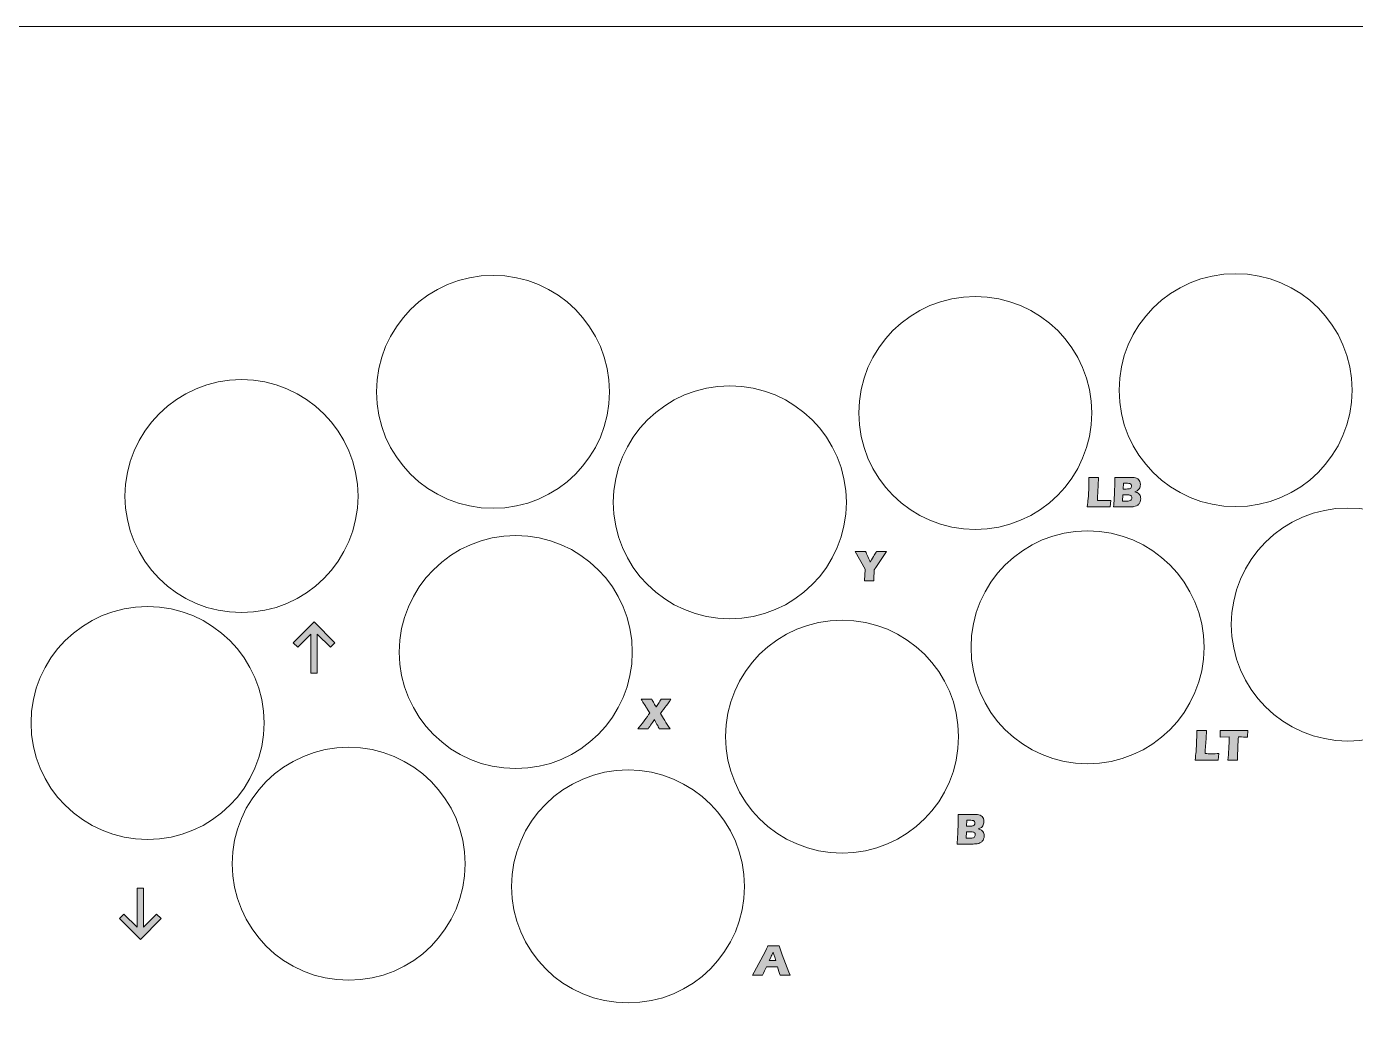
# Model space of a CAD drawing. Header units: millimetres. Extents: x 442 to 758, y 352 to 548.
# Drawn here: x 555.8 to 682.9, y 453.6 to 548.3 of the extents above; entities that cross this region are included whole.
import ezdxf

# ---------------------------------------------------------------- set-up
doc = ezdxf.new("R2010")
doc.units = ezdxf.units.MM
doc.header["$MEASUREMENT"] = 0

# ---------------------------------------------------------------- blocks, each defined once
blk = doc.blocks.new('block 3')
at = {"color": 7, "lineweight": 9, "true_color": 0xffffff}
blk.add_open_spline([(754.25, 548.32), (754.25, 548.32), (446.25, 548.32), (446.25, 548.32), (444.04, 548.32), (442.25, 546.53), (442.25, 544.32), (442.25, 544.32), (442.25, 356.32), (442.25, 356.32), (442.25, 354.11), (444.04, 352.32), (446.25, 352.32), (446.25, 352.32), (754.25, 352.32), (754.25, 352.32), (756.46, 352.32), (758.25, 354.11), (758.25, 356.32), (758.25, 356.32), (758.25, 544.32), (758.25, 544.32), (758.25, 546.53), (756.46, 548.32), (754.25, 548.32)], degree=3, knots=[0, 0, 0, 0, 1, 1, 1, 2, 2, 2, 3, 3, 3, 4, 4, 4, 5, 5, 5, 6, 6, 6, 7, 7, 7, 8, 8, 8, 8], dxfattribs=at)
blk = doc.blocks.new('block 9')
at = {"color": 7, "lineweight": 9, "true_color": 0xffffff}
blk.add_open_spline([(671.47, 524.67), (677.63, 524.67), (682.62, 519.68), (682.62, 513.52), (682.62, 507.36), (677.63, 502.37), (671.47, 502.37), (665.31, 502.37), (660.32, 507.36), (660.32, 513.52), (660.32, 519.68), (665.31, 524.67), (671.47, 524.67), (671.47, 524.67), (671.47, 524.67), (671.47, 524.67)], degree=3, knots=[0, 0, 0, 0, 1, 1, 1, 2, 2, 2, 3, 3, 3, 4, 4, 4, 5, 5, 5, 5], dxfattribs=at)
blk = doc.blocks.new('block 10')
at = {"color": 7, "lineweight": 9, "true_color": 0xffffff}
blk.add_open_spline([(633.81, 491.51), (639.97, 491.51), (644.96, 486.52), (644.96, 480.36), (644.96, 474.2), (639.97, 469.21), (633.81, 469.21), (627.65, 469.21), (622.66, 474.2), (622.66, 480.36), (622.66, 486.52), (627.65, 491.51), (633.81, 491.51), (633.81, 491.51), (633.81, 491.51), (633.81, 491.51)], degree=3, knots=[0, 0, 0, 0, 1, 1, 1, 2, 2, 2, 3, 3, 3, 4, 4, 4, 5, 5, 5, 5], dxfattribs=at)
blk = doc.blocks.new('block 11')
at = {"color": 7, "lineweight": 9, "true_color": 0xffffff}
blk.add_open_spline([(613.33, 477.17), (619.49, 477.17), (624.48, 472.18), (624.48, 466.02), (624.48, 459.86), (619.49, 454.87), (613.33, 454.87), (607.18, 454.87), (602.18, 459.86), (602.18, 466.02), (602.18, 472.18), (607.18, 477.17), (613.33, 477.17), (613.33, 477.17), (613.33, 477.17), (613.33, 477.17)], degree=3, knots=[0, 0, 0, 0, 1, 1, 1, 2, 2, 2, 3, 3, 3, 4, 4, 4, 5, 5, 5, 5], dxfattribs=at)
blk = doc.blocks.new('block 12')
at = {"color": 7, "lineweight": 9, "true_color": 0xffffff}
blk.add_open_spline([(602.59, 499.6), (608.75, 499.6), (613.74, 494.61), (613.74, 488.45), (613.74, 482.29), (608.75, 477.3), (602.59, 477.3), (596.43, 477.3), (591.44, 482.29), (591.44, 488.45), (591.44, 494.61), (596.43, 499.6), (602.59, 499.6), (602.59, 499.6), (602.59, 499.6), (602.59, 499.6)], degree=3, knots=[0, 0, 0, 0, 1, 1, 1, 2, 2, 2, 3, 3, 3, 4, 4, 4, 5, 5, 5, 5], dxfattribs=at)
blk = doc.blocks.new('block 13')
at = {"color": 7, "lineweight": 9, "true_color": 0xffffff}
blk.add_open_spline([(600.41, 524.51), (606.57, 524.51), (611.56, 519.51), (611.56, 513.36), (611.56, 507.2), (606.57, 502.21), (600.41, 502.21), (594.25, 502.21), (589.26, 507.2), (589.26, 513.36), (589.26, 519.51), (594.25, 524.51), (600.41, 524.51), (600.41, 524.51), (600.41, 524.51), (600.41, 524.51)], degree=3, knots=[0, 0, 0, 0, 1, 1, 1, 2, 2, 2, 3, 3, 3, 4, 4, 4, 5, 5, 5, 5], dxfattribs=at)
blk = doc.blocks.new('block 14')
at = {"color": 7, "lineweight": 9, "true_color": 0xffffff}
blk.add_open_spline([(576.34, 514.53), (582.5, 514.53), (587.49, 509.53), (587.49, 503.38), (587.49, 497.22), (582.5, 492.23), (576.34, 492.23), (570.18, 492.23), (565.19, 497.22), (565.19, 503.38), (565.19, 509.53), (570.18, 514.53), (576.34, 514.53), (576.34, 514.53), (576.34, 514.53), (576.34, 514.53)], degree=3, knots=[0, 0, 0, 0, 1, 1, 1, 2, 2, 2, 3, 3, 3, 4, 4, 4, 5, 5, 5, 5], dxfattribs=at)
blk = doc.blocks.new('block 16')
at = {"color": 7, "lineweight": 9, "true_color": 0xffffff}
blk.add_open_spline([(567.35, 492.82), (573.5, 492.82), (578.5, 487.82), (578.5, 481.67), (578.5, 475.51), (573.5, 470.52), (567.35, 470.52), (561.19, 470.52), (556.2, 475.51), (556.2, 481.67), (556.2, 487.82), (561.19, 492.82), (567.35, 492.82), (567.35, 492.82), (567.35, 492.82), (567.35, 492.82)], degree=3, knots=[0, 0, 0, 0, 1, 1, 1, 2, 2, 2, 3, 3, 3, 4, 4, 4, 5, 5, 5, 5], dxfattribs=at)
blk = doc.blocks.new('block 17')
at = {"color": 7, "lineweight": 9, "true_color": 0xffffff}
blk.add_open_spline([(623.07, 513.94), (629.23, 513.94), (634.22, 508.95), (634.22, 502.79), (634.22, 496.63), (629.23, 491.64), (623.07, 491.64), (616.91, 491.64), (611.92, 496.63), (611.92, 502.79), (611.92, 508.95), (616.91, 513.94), (623.07, 513.94), (623.07, 513.94), (623.07, 513.94), (623.07, 513.94)], degree=3, knots=[0, 0, 0, 0, 1, 1, 1, 2, 2, 2, 3, 3, 3, 4, 4, 4, 5, 5, 5, 5], dxfattribs=at)
blk = doc.blocks.new('block 18')
at = {"color": 7, "lineweight": 9, "true_color": 0xffffff}
blk.add_open_spline([(586.6, 479.34), (592.75, 479.34), (597.75, 474.34), (597.75, 468.19), (597.75, 462.03), (592.75, 457.04), (586.6, 457.04), (580.44, 457.04), (575.45, 462.03), (575.45, 468.19), (575.45, 474.34), (580.44, 479.34), (586.6, 479.34), (586.6, 479.34), (586.6, 479.34), (586.6, 479.34)], degree=3, knots=[0, 0, 0, 0, 1, 1, 1, 2, 2, 2, 3, 3, 3, 4, 4, 4, 5, 5, 5, 5], dxfattribs=at)
blk = doc.blocks.new('block 19')
at = {"color": 7, "lineweight": 9, "true_color": 0xffffff}
blk.add_open_spline([(646.56, 522.49), (652.72, 522.49), (657.71, 517.5), (657.71, 511.34), (657.71, 505.18), (652.72, 500.19), (646.56, 500.19), (640.4, 500.19), (635.41, 505.18), (635.41, 511.34), (635.41, 517.5), (640.4, 522.49), (646.56, 522.49), (646.56, 522.49), (646.56, 522.49), (646.56, 522.49)], degree=3, knots=[0, 0, 0, 0, 1, 1, 1, 2, 2, 2, 3, 3, 3, 4, 4, 4, 5, 5, 5, 5], dxfattribs=at)
blk = doc.blocks.new('block 20')
at = {"color": 7, "lineweight": 9, "true_color": 0xffffff}
blk.add_open_spline([(657.3, 500.06), (663.46, 500.06), (668.45, 495.07), (668.45, 488.91), (668.45, 482.75), (663.46, 477.76), (657.3, 477.76), (651.15, 477.76), (646.15, 482.75), (646.15, 488.91), (646.15, 495.07), (651.15, 500.06), (657.3, 500.06), (657.3, 500.06), (657.3, 500.06), (657.3, 500.06)], degree=3, knots=[0, 0, 0, 0, 1, 1, 1, 2, 2, 2, 3, 3, 3, 4, 4, 4, 5, 5, 5, 5], dxfattribs=at)
blk = doc.blocks.new('block 21')
at = {"color": 7, "lineweight": 9, "true_color": 0xffffff}
blk.add_open_spline([(682.21, 502.24), (688.37, 502.24), (693.36, 497.25), (693.36, 491.09), (693.36, 484.93), (688.37, 479.94), (682.21, 479.94), (676.05, 479.94), (671.06, 484.93), (671.06, 491.09), (671.06, 497.25), (676.05, 502.24), (682.21, 502.24), (682.21, 502.24), (682.21, 502.24), (682.21, 502.24)], degree=3, knots=[0, 0, 0, 0, 1, 1, 1, 2, 2, 2, 3, 3, 3, 4, 4, 4, 5, 5, 5, 5], dxfattribs=at)
blk = doc.blocks.new('block 30')
at = {"true_color": 0xffffff}
h = blk.add_hatch(color=7, dxfattribs=at)
h.dxf.hatch_style = 2
edge = h.paths.add_edge_path()
edge.add_spline(control_points=[(625.23, 457.52), (625.23, 457.52), (625.4, 457.82), (625.4, 457.82), (625.4, 457.82), (626.47, 459.83), (626.47, 459.83), (626.47, 459.83), (626.58, 460.06), (626.58, 460.06), (626.62, 460.12), (626.66, 460.22), (626.72, 460.34), (626.96, 460.34), (627.14, 460.34), (627.25, 460.34), (627.45, 460.34), (627.63, 460.34), (627.79, 460.34), (627.79, 460.34), (628.09, 459.48), (628.09, 459.48), (628.09, 459.48), (628.71, 457.82), (628.71, 457.82), (628.71, 457.82), (628.83, 457.52), (628.83, 457.52), (628.59, 457.52), (628.44, 457.53), (628.39, 457.53), (628.28, 457.53), (628.11, 457.52), (627.88, 457.52), (627.82, 457.75), (627.73, 458.02), (627.62, 458.32), (627.62, 458.32), (626.58, 458.32), (626.58, 458.32), (626.46, 458.08), (626.33, 457.81), (626.21, 457.52), (625.95, 457.52), (625.79, 457.53), (625.73, 457.53), (625.63, 457.53), (625.46, 457.52), (625.23, 457.52)], knot_values=[0, 0, 0, 0, 1, 1, 1, 2, 2, 2, 3, 3, 3, 4, 4, 4, 5, 5, 5, 6, 6, 6, 7, 7, 7, 8, 8, 8, 9, 9, 9, 10, 10, 10, 11, 11, 11, 12, 12, 12, 13, 13, 13, 14, 14, 14, 15, 15, 15, 16, 16, 16, 16], degree=3, periodic=1)
edge = h.paths.add_edge_path()
edge.add_spline(control_points=[(626.83, 458.93), (626.83, 458.93), (627.47, 458.93), (627.47, 458.93), (627.31, 459.41), (627.22, 459.68), (627.21, 459.73), (627.12, 459.53), (627.04, 459.36), (626.98, 459.23), (626.98, 459.23), (626.83, 458.93), (626.83, 458.93)], knot_values=[0, 0, 0, 0, 1, 1, 1, 2, 2, 2, 3, 3, 3, 4, 4, 4, 4], degree=3, periodic=1)
at = {"lineweight": 0}
for points, knots in [([(625.23, 457.52), (625.23, 457.52), (625.4, 457.82), (625.4, 457.82), (625.4, 457.82), (626.47, 459.83), (626.47, 459.83), (626.47, 459.83), (626.58, 460.06), (626.58, 460.06), (626.62, 460.12), (626.66, 460.22), (626.72, 460.34), (626.96, 460.34), (627.14, 460.34), (627.25, 460.34), (627.45, 460.34), (627.63, 460.34), (627.79, 460.34), (627.79, 460.34), (628.09, 459.48), (628.09, 459.48), (628.09, 459.48), (628.71, 457.82), (628.71, 457.82), (628.71, 457.82), (628.83, 457.52), (628.83, 457.52), (628.59, 457.52), (628.44, 457.53), (628.39, 457.53), (628.28, 457.53), (628.11, 457.52), (627.88, 457.52), (627.82, 457.75), (627.73, 458.02), (627.62, 458.32), (627.62, 458.32), (626.58, 458.32), (626.58, 458.32), (626.46, 458.08), (626.33, 457.81), (626.21, 457.52), (625.95, 457.52), (625.79, 457.53), (625.73, 457.53), (625.63, 457.53), (625.46, 457.52), (625.23, 457.52)], [0, 0, 0, 0, 1, 1, 1, 2, 2, 2, 3, 3, 3, 4, 4, 4, 5, 5, 5, 6, 6, 6, 7, 7, 7, 8, 8, 8, 9, 9, 9, 10, 10, 10, 11, 11, 11, 12, 12, 12, 13, 13, 13, 14, 14, 14, 15, 15, 15, 16, 16, 16, 16]), ([(626.83, 458.93), (626.83, 458.93), (627.47, 458.93), (627.47, 458.93), (627.31, 459.41), (627.22, 459.68), (627.21, 459.73), (627.12, 459.53), (627.04, 459.36), (626.98, 459.23), (626.98, 459.23), (626.83, 458.93), (626.83, 458.93)], [0, 0, 0, 0, 1, 1, 1, 2, 2, 2, 3, 3, 3, 4, 4, 4, 4])]:
    blk.add_open_spline(points, degree=3, knots=knots, dxfattribs=at)
blk = doc.blocks.new('block 33')
at = {"true_color": 0xffffff}
h = blk.add_hatch(color=7, dxfattribs=at)
h.dxf.hatch_style = 2
edge = h.paths.add_edge_path()
edge.add_spline(control_points=[(667.6, 478.11), (667.64, 478.44), (667.66, 478.7), (667.68, 478.91), (667.71, 479.28), (667.73, 479.66), (667.74, 480.03), (667.76, 480.4), (667.77, 480.7), (667.77, 480.93), (667.95, 480.93), (668.12, 480.93), (668.26, 480.93), (668.36, 480.93), (668.5, 480.93), (668.69, 480.93), (668.69, 480.93), (668.64, 480.19), (668.64, 480.19), (668.64, 480.19), (668.57, 479.02), (668.57, 479.02), (668.57, 479.02), (668.56, 478.73), (668.56, 478.73), (668.8, 478.73), (668.96, 478.72), (669.03, 478.72), (669.39, 478.72), (669.66, 478.73), (669.85, 478.74), (669.85, 478.74), (669.81, 478.11), (669.81, 478.11), (669.44, 478.12), (669.1, 478.12), (668.77, 478.12), (668.33, 478.12), (667.94, 478.12), (667.6, 478.11)], knot_values=[0, 0, 0, 0, 1, 1, 1, 2, 2, 2, 3, 3, 3, 4, 4, 4, 5, 5, 5, 6, 6, 6, 7, 7, 7, 8, 8, 8, 9, 9, 9, 10, 10, 10, 11, 11, 11, 12, 12, 12, 13, 13, 13, 13], degree=3, periodic=1)
h = blk.add_hatch(color=7, dxfattribs=at)
h.dxf.hatch_style = 2
edge = h.paths.add_edge_path()
edge.add_spline(control_points=[(670.73, 478.11), (670.8, 478.78), (670.84, 479.52), (670.86, 480.33), (670.86, 480.33), (669.98, 480.3), (669.98, 480.3), (669.98, 480.3), (669.99, 480.53), (669.99, 480.53), (669.99, 480.65), (670, 480.79), (670, 480.93), (670.39, 480.93), (670.85, 480.93), (671.37, 480.93), (671.37, 480.93), (671.88, 480.93), (671.88, 480.93), (671.88, 480.93), (672.37, 480.93), (672.37, 480.93), (672.37, 480.93), (672.64, 480.93), (672.64, 480.93), (672.64, 480.93), (672.63, 480.73), (672.63, 480.73), (672.62, 480.62), (672.62, 480.53), (672.62, 480.46), (672.62, 480.39), (672.62, 480.34), (672.62, 480.3), (672.32, 480.32), (672.08, 480.33), (671.89, 480.33), (671.89, 480.33), (671.74, 480.33), (671.74, 480.33), (671.72, 480.08), (671.71, 479.86), (671.69, 479.65), (671.68, 479.35), (671.67, 479.07), (671.66, 478.79), (671.65, 478.51), (671.65, 478.29), (671.65, 478.11), (671.42, 478.12), (671.27, 478.12), (671.21, 478.12), (671.15, 478.12), (670.99, 478.12), (670.73, 478.11)], knot_values=[0, 0, 0, 0, 1, 1, 1, 2, 2, 2, 3, 3, 3, 4, 4, 4, 5, 5, 5, 6, 6, 6, 7, 7, 7, 8, 8, 8, 9, 9, 9, 10, 10, 10, 11, 11, 11, 12, 12, 12, 13, 13, 13, 14, 14, 14, 15, 15, 15, 16, 16, 16, 17, 17, 17, 18, 18, 18, 18], degree=3, periodic=1)
at = {"lineweight": 0}
for points, knots in [([(667.6, 478.11), (667.64, 478.44), (667.66, 478.7), (667.68, 478.91), (667.71, 479.28), (667.73, 479.66), (667.74, 480.03), (667.76, 480.4), (667.77, 480.7), (667.77, 480.93), (667.95, 480.93), (668.12, 480.93), (668.26, 480.93), (668.36, 480.93), (668.5, 480.93), (668.69, 480.93), (668.69, 480.93), (668.64, 480.19), (668.64, 480.19), (668.64, 480.19), (668.57, 479.02), (668.57, 479.02), (668.57, 479.02), (668.56, 478.73), (668.56, 478.73), (668.8, 478.73), (668.96, 478.72), (669.03, 478.72), (669.39, 478.72), (669.66, 478.73), (669.85, 478.74), (669.85, 478.74), (669.81, 478.11), (669.81, 478.11), (669.44, 478.12), (669.1, 478.12), (668.77, 478.12), (668.33, 478.12), (667.94, 478.12), (667.6, 478.11)], [0, 0, 0, 0, 1, 1, 1, 2, 2, 2, 3, 3, 3, 4, 4, 4, 5, 5, 5, 6, 6, 6, 7, 7, 7, 8, 8, 8, 9, 9, 9, 10, 10, 10, 11, 11, 11, 12, 12, 12, 13, 13, 13, 13]), ([(670.73, 478.11), (670.8, 478.78), (670.84, 479.52), (670.86, 480.33), (670.86, 480.33), (669.98, 480.3), (669.98, 480.3), (669.98, 480.3), (669.99, 480.53), (669.99, 480.53), (669.99, 480.65), (670, 480.79), (670, 480.93), (670.39, 480.93), (670.85, 480.93), (671.37, 480.93), (671.37, 480.93), (671.88, 480.93), (671.88, 480.93), (671.88, 480.93), (672.37, 480.93), (672.37, 480.93), (672.37, 480.93), (672.64, 480.93), (672.64, 480.93), (672.64, 480.93), (672.63, 480.73), (672.63, 480.73), (672.62, 480.62), (672.62, 480.53), (672.62, 480.46), (672.62, 480.39), (672.62, 480.34), (672.62, 480.3), (672.32, 480.32), (672.08, 480.33), (671.89, 480.33), (671.89, 480.33), (671.74, 480.33), (671.74, 480.33), (671.72, 480.08), (671.71, 479.86), (671.69, 479.65), (671.68, 479.35), (671.67, 479.07), (671.66, 478.79), (671.65, 478.51), (671.65, 478.29), (671.65, 478.11), (671.42, 478.12), (671.27, 478.12), (671.21, 478.12), (671.15, 478.12), (670.99, 478.12), (670.73, 478.11)], [0, 0, 0, 0, 1, 1, 1, 2, 2, 2, 3, 3, 3, 4, 4, 4, 5, 5, 5, 6, 6, 6, 7, 7, 7, 8, 8, 8, 9, 9, 9, 10, 10, 10, 11, 11, 11, 12, 12, 12, 13, 13, 13, 14, 14, 14, 15, 15, 15, 16, 16, 16, 17, 17, 17, 18, 18, 18, 18])]:
    blk.add_open_spline(points, degree=3, knots=knots, dxfattribs=at)
blk = doc.blocks.new('block 34')
at = {"true_color": 0xffffff}
h = blk.add_hatch(color=7, dxfattribs=at)
h.dxf.hatch_style = 2
edge = h.paths.add_edge_path()
edge.add_spline(control_points=[(657.28, 502.34), (657.32, 502.66), (657.34, 502.93), (657.36, 503.13), (657.39, 503.51), (657.41, 503.88), (657.42, 504.25), (657.44, 504.62), (657.44, 504.92), (657.44, 505.16), (657.63, 505.16), (657.8, 505.16), (657.94, 505.16), (658.04, 505.16), (658.18, 505.16), (658.36, 505.16), (658.36, 505.16), (658.31, 504.41), (658.31, 504.41), (658.31, 504.41), (658.25, 503.24), (658.25, 503.24), (658.25, 503.24), (658.24, 502.95), (658.24, 502.95), (658.48, 502.95), (658.63, 502.95), (658.71, 502.95), (659.07, 502.95), (659.34, 502.95), (659.53, 502.96), (659.53, 502.96), (659.48, 502.34), (659.48, 502.34), (659.12, 502.34), (658.78, 502.34), (658.45, 502.34), (658, 502.34), (657.61, 502.34), (657.28, 502.34)], knot_values=[0, 0, 0, 0, 1, 1, 1, 2, 2, 2, 3, 3, 3, 4, 4, 4, 5, 5, 5, 6, 6, 6, 7, 7, 7, 8, 8, 8, 9, 9, 9, 10, 10, 10, 11, 11, 11, 12, 12, 12, 13, 13, 13, 13], degree=3, periodic=1)
h = blk.add_hatch(color=7, dxfattribs=at)
h.dxf.hatch_style = 2
edge = h.paths.add_edge_path()
edge.add_spline(control_points=[(659.79, 502.34), (659.82, 502.64), (659.84, 502.88), (659.85, 503.05), (659.86, 503.29), (659.88, 503.62), (659.89, 504.03), (659.9, 504.44), (659.91, 504.73), (659.91, 504.9), (659.91, 504.96), (659.91, 505.05), (659.91, 505.16), (660.09, 505.16), (660.24, 505.15), (660.34, 505.15), (660.49, 505.15), (660.67, 505.16), (660.87, 505.16), (661.07, 505.17), (661.24, 505.17), (661.38, 505.17), (661.55, 505.17), (661.68, 505.17), (661.75, 505.16), (661.85, 505.14), (661.93, 505.12), (662, 505.09), (662.08, 505.06), (662.14, 505.02), (662.18, 504.97), (662.24, 504.92), (662.28, 504.85), (662.31, 504.77), (662.35, 504.69), (662.36, 504.59), (662.36, 504.49), (662.36, 504.41), (662.35, 504.34), (662.33, 504.27), (662.31, 504.19), (662.28, 504.13), (662.25, 504.08), (662.21, 504.02), (662.17, 503.97), (662.12, 503.94), (662.08, 503.9), (662.03, 503.87), (661.99, 503.85), (661.95, 503.83), (661.89, 503.81), (661.82, 503.79), (661.89, 503.77), (661.95, 503.76), (661.99, 503.74), (662.04, 503.73), (662.08, 503.7), (662.13, 503.67), (662.18, 503.63), (662.23, 503.59), (662.27, 503.53), (662.31, 503.48), (662.34, 503.42), (662.36, 503.35), (662.38, 503.28), (662.39, 503.21), (662.39, 503.13), (662.39, 503.03), (662.37, 502.93), (662.34, 502.84), (662.3, 502.74), (662.25, 502.66), (662.19, 502.6), (662.14, 502.54), (662.07, 502.49), (661.99, 502.45), (661.9, 502.41), (661.82, 502.39), (661.73, 502.37), (661.66, 502.36), (661.53, 502.35), (661.34, 502.35), (661.15, 502.34), (660.95, 502.34), (660.74, 502.34), (660.74, 502.34), (660.19, 502.34), (660.19, 502.34), (660.19, 502.34), (659.79, 502.34), (659.79, 502.34)], knot_values=[0, 0, 0, 0, 1, 1, 1, 2, 2, 2, 3, 3, 3, 4, 4, 4, 5, 5, 5, 6, 6, 6, 7, 7, 7, 8, 8, 8, 9, 9, 9, 10, 10, 10, 11, 11, 11, 12, 12, 12, 13, 13, 13, 14, 14, 14, 15, 15, 15, 16, 16, 16, 17, 17, 17, 18, 18, 18, 19, 19, 19, 20, 20, 20, 21, 21, 21, 22, 22, 22, 23, 23, 23, 24, 24, 24, 25, 25, 25, 26, 26, 26, 27, 27, 27, 28, 28, 28, 29, 29, 29, 30, 30, 30, 30], degree=3, periodic=1)
edge = h.paths.add_edge_path()
edge.add_spline(control_points=[(660.66, 502.9), (660.66, 502.9), (661.06, 502.9), (661.06, 502.9), (661.17, 502.9), (661.24, 502.91), (661.29, 502.92), (661.35, 502.94), (661.4, 502.96), (661.43, 502.98), (661.46, 503.01), (661.49, 503.04), (661.51, 503.08), (661.53, 503.13), (661.54, 503.17), (661.54, 503.23), (661.54, 503.27), (661.53, 503.31), (661.51, 503.35), (661.5, 503.38), (661.47, 503.41), (661.44, 503.43), (661.41, 503.46), (661.38, 503.47), (661.33, 503.48), (661.29, 503.49), (661.22, 503.5), (661.13, 503.5), (661.13, 503.5), (660.69, 503.5), (660.69, 503.5), (660.69, 503.5), (660.66, 502.9), (660.66, 502.9)], knot_values=[0, 0, 0, 0, 1, 1, 1, 2, 2, 2, 3, 3, 3, 4, 4, 4, 5, 5, 5, 6, 6, 6, 7, 7, 7, 8, 8, 8, 9, 9, 9, 10, 10, 10, 11, 11, 11, 11], degree=3, periodic=1)
edge = h.paths.add_edge_path()
edge.add_spline(control_points=[(660.71, 504.06), (660.71, 504.06), (661.01, 504.06), (661.01, 504.06), (661.1, 504.06), (661.17, 504.06), (661.21, 504.07), (661.25, 504.07), (661.29, 504.08), (661.33, 504.09), (661.37, 504.1), (661.4, 504.13), (661.43, 504.15), (661.46, 504.18), (661.48, 504.22), (661.49, 504.25), (661.5, 504.29), (661.51, 504.32), (661.51, 504.36), (661.51, 504.41), (661.5, 504.46), (661.47, 504.5), (661.45, 504.54), (661.41, 504.57), (661.36, 504.58), (661.3, 504.6), (661.22, 504.61), (661.11, 504.61), (661.11, 504.61), (660.74, 504.61), (660.74, 504.61), (660.74, 504.61), (660.71, 504.06), (660.71, 504.06)], knot_values=[0, 0, 0, 0, 1, 1, 1, 2, 2, 2, 3, 3, 3, 4, 4, 4, 5, 5, 5, 6, 6, 6, 7, 7, 7, 8, 8, 8, 9, 9, 9, 10, 10, 10, 11, 11, 11, 11], degree=3, periodic=1)
at = {"lineweight": 0}
for points, knots in [([(657.28, 502.34), (657.32, 502.66), (657.34, 502.93), (657.36, 503.13), (657.39, 503.51), (657.41, 503.88), (657.42, 504.25), (657.44, 504.62), (657.44, 504.92), (657.44, 505.16), (657.63, 505.16), (657.8, 505.16), (657.94, 505.16), (658.04, 505.16), (658.18, 505.16), (658.36, 505.16), (658.36, 505.16), (658.31, 504.41), (658.31, 504.41), (658.31, 504.41), (658.25, 503.24), (658.25, 503.24), (658.25, 503.24), (658.24, 502.95), (658.24, 502.95), (658.48, 502.95), (658.63, 502.95), (658.71, 502.95), (659.07, 502.95), (659.34, 502.95), (659.53, 502.96), (659.53, 502.96), (659.48, 502.34), (659.48, 502.34), (659.12, 502.34), (658.78, 502.34), (658.45, 502.34), (658, 502.34), (657.61, 502.34), (657.28, 502.34)], [0, 0, 0, 0, 1, 1, 1, 2, 2, 2, 3, 3, 3, 4, 4, 4, 5, 5, 5, 6, 6, 6, 7, 7, 7, 8, 8, 8, 9, 9, 9, 10, 10, 10, 11, 11, 11, 12, 12, 12, 13, 13, 13, 13]), ([(659.79, 502.34), (659.82, 502.64), (659.84, 502.88), (659.85, 503.05), (659.86, 503.29), (659.88, 503.62), (659.89, 504.03), (659.9, 504.44), (659.91, 504.73), (659.91, 504.9), (659.91, 504.96), (659.91, 505.05), (659.91, 505.16), (660.09, 505.16), (660.24, 505.15), (660.34, 505.15), (660.49, 505.15), (660.67, 505.16), (660.87, 505.16), (661.07, 505.17), (661.24, 505.17), (661.38, 505.17), (661.55, 505.17), (661.68, 505.17), (661.75, 505.16), (661.85, 505.14), (661.93, 505.12), (662, 505.09), (662.08, 505.06), (662.14, 505.02), (662.18, 504.97), (662.24, 504.92), (662.28, 504.85), (662.31, 504.77), (662.35, 504.69), (662.36, 504.59), (662.36, 504.49), (662.36, 504.41), (662.35, 504.34), (662.33, 504.27), (662.31, 504.19), (662.28, 504.13), (662.25, 504.08), (662.21, 504.02), (662.17, 503.97), (662.12, 503.94), (662.08, 503.9), (662.03, 503.87), (661.99, 503.85), (661.95, 503.83), (661.89, 503.81), (661.82, 503.79), (661.89, 503.77), (661.95, 503.76), (661.99, 503.74), (662.04, 503.73), (662.08, 503.7), (662.13, 503.67), (662.18, 503.63), (662.23, 503.59), (662.27, 503.53), (662.31, 503.48), (662.34, 503.42), (662.36, 503.35), (662.38, 503.28), (662.39, 503.21), (662.39, 503.13), (662.39, 503.03), (662.37, 502.93), (662.34, 502.84), (662.3, 502.74), (662.25, 502.66), (662.19, 502.6), (662.14, 502.54), (662.07, 502.49), (661.99, 502.45), (661.9, 502.41), (661.82, 502.39), (661.73, 502.37), (661.66, 502.36), (661.53, 502.35), (661.34, 502.35), (661.15, 502.34), (660.95, 502.34), (660.74, 502.34), (660.74, 502.34), (660.19, 502.34), (660.19, 502.34), (660.19, 502.34), (659.79, 502.34), (659.79, 502.34)], [0, 0, 0, 0, 1, 1, 1, 2, 2, 2, 3, 3, 3, 4, 4, 4, 5, 5, 5, 6, 6, 6, 7, 7, 7, 8, 8, 8, 9, 9, 9, 10, 10, 10, 11, 11, 11, 12, 12, 12, 13, 13, 13, 14, 14, 14, 15, 15, 15, 16, 16, 16, 17, 17, 17, 18, 18, 18, 19, 19, 19, 20, 20, 20, 21, 21, 21, 22, 22, 22, 23, 23, 23, 24, 24, 24, 25, 25, 25, 26, 26, 26, 27, 27, 27, 28, 28, 28, 29, 29, 29, 30, 30, 30, 30]), ([(660.71, 504.06), (660.71, 504.06), (661.01, 504.06), (661.01, 504.06), (661.1, 504.06), (661.17, 504.06), (661.21, 504.07), (661.25, 504.07), (661.29, 504.08), (661.33, 504.09), (661.37, 504.1), (661.4, 504.13), (661.43, 504.15), (661.46, 504.18), (661.48, 504.22), (661.49, 504.25), (661.5, 504.29), (661.51, 504.32), (661.51, 504.36), (661.51, 504.41), (661.5, 504.46), (661.47, 504.5), (661.45, 504.54), (661.41, 504.57), (661.36, 504.58), (661.3, 504.6), (661.22, 504.61), (661.11, 504.61), (661.11, 504.61), (660.74, 504.61), (660.74, 504.61), (660.74, 504.61), (660.71, 504.06), (660.71, 504.06)], [0, 0, 0, 0, 1, 1, 1, 2, 2, 2, 3, 3, 3, 4, 4, 4, 5, 5, 5, 6, 6, 6, 7, 7, 7, 8, 8, 8, 9, 9, 9, 10, 10, 10, 11, 11, 11, 11]), ([(660.66, 502.9), (660.66, 502.9), (661.06, 502.9), (661.06, 502.9), (661.17, 502.9), (661.24, 502.91), (661.29, 502.92), (661.35, 502.94), (661.4, 502.96), (661.43, 502.98), (661.46, 503.01), (661.49, 503.04), (661.51, 503.08), (661.53, 503.13), (661.54, 503.17), (661.54, 503.23), (661.54, 503.27), (661.53, 503.31), (661.51, 503.35), (661.5, 503.38), (661.47, 503.41), (661.44, 503.43), (661.41, 503.46), (661.38, 503.47), (661.33, 503.48), (661.29, 503.49), (661.22, 503.5), (661.13, 503.5), (661.13, 503.5), (660.69, 503.5), (660.69, 503.5), (660.69, 503.5), (660.66, 502.9), (660.66, 502.9)], [0, 0, 0, 0, 1, 1, 1, 2, 2, 2, 3, 3, 3, 4, 4, 4, 5, 5, 5, 6, 6, 6, 7, 7, 7, 8, 8, 8, 9, 9, 9, 10, 10, 10, 11, 11, 11, 11])]:
    blk.add_open_spline(points, degree=3, knots=knots, dxfattribs=at)
blk = doc.blocks.new('block 37')
at = {"true_color": 0xffffff}
h = blk.add_hatch(color=7, dxfattribs=at)
h.dxf.hatch_style = 2
edge = h.paths.add_edge_path()
edge.add_spline(control_points=[(614.28, 481.11), (614.44, 481.31), (614.64, 481.57), (614.87, 481.88), (615.1, 482.19), (615.28, 482.43), (615.4, 482.62), (615.4, 482.62), (615.16, 483.03), (615.16, 483.03), (615.11, 483.1), (615.05, 483.2), (614.96, 483.34), (614.96, 483.34), (614.76, 483.66), (614.76, 483.66), (614.71, 483.74), (614.65, 483.83), (614.59, 483.93), (614.76, 483.93), (614.94, 483.93), (615.13, 483.93), (615.28, 483.93), (615.44, 483.93), (615.6, 483.93), (615.66, 483.81), (615.74, 483.68), (615.82, 483.54), (615.9, 483.4), (615.97, 483.28), (616.01, 483.18), (616.07, 483.27), (616.14, 483.39), (616.24, 483.53), (616.33, 483.67), (616.42, 483.81), (616.49, 483.93), (616.63, 483.93), (616.79, 483.93), (616.97, 483.93), (617.08, 483.93), (617.24, 483.93), (617.44, 483.93), (617.34, 483.79), (617.2, 483.59), (617, 483.33), (616.8, 483.07), (616.62, 482.81), (616.44, 482.56), (616.67, 482.18), (616.97, 481.69), (617.35, 481.11), (617.14, 481.11), (616.97, 481.11), (616.86, 481.11), (616.68, 481.11), (616.5, 481.11), (616.32, 481.11), (616.27, 481.22), (616.19, 481.36), (616.1, 481.53), (616, 481.7), (615.92, 481.85), (615.84, 482), (615.79, 481.9), (615.7, 481.76), (615.58, 481.59), (615.46, 481.41), (615.35, 481.25), (615.25, 481.11), (615.05, 481.11), (614.89, 481.11), (614.78, 481.11), (614.65, 481.11), (614.48, 481.11), (614.28, 481.11)], knot_values=[0, 0, 0, 0, 1, 1, 1, 2, 2, 2, 3, 3, 3, 4, 4, 4, 5, 5, 5, 6, 6, 6, 7, 7, 7, 8, 8, 8, 9, 9, 9, 10, 10, 10, 11, 11, 11, 12, 12, 12, 13, 13, 13, 14, 14, 14, 15, 15, 15, 16, 16, 16, 17, 17, 17, 18, 18, 18, 19, 19, 19, 20, 20, 20, 21, 21, 21, 22, 22, 22, 23, 23, 23, 24, 24, 24, 25, 25, 25, 25], degree=3, periodic=1)
at = {"lineweight": 0}
blk.add_open_spline([(614.28, 481.11), (614.44, 481.31), (614.64, 481.57), (614.87, 481.88), (615.1, 482.19), (615.28, 482.43), (615.4, 482.62), (615.4, 482.62), (615.16, 483.03), (615.16, 483.03), (615.11, 483.1), (615.05, 483.2), (614.96, 483.34), (614.96, 483.34), (614.76, 483.66), (614.76, 483.66), (614.71, 483.74), (614.65, 483.83), (614.59, 483.93), (614.76, 483.93), (614.94, 483.93), (615.13, 483.93), (615.28, 483.93), (615.44, 483.93), (615.6, 483.93), (615.66, 483.81), (615.74, 483.68), (615.82, 483.54), (615.9, 483.4), (615.97, 483.28), (616.01, 483.18), (616.07, 483.27), (616.14, 483.39), (616.24, 483.53), (616.33, 483.67), (616.42, 483.81), (616.49, 483.93), (616.63, 483.93), (616.79, 483.93), (616.97, 483.93), (617.08, 483.93), (617.24, 483.93), (617.44, 483.93), (617.34, 483.79), (617.2, 483.59), (617, 483.33), (616.8, 483.07), (616.62, 482.81), (616.44, 482.56), (616.67, 482.18), (616.97, 481.69), (617.35, 481.11), (617.14, 481.11), (616.97, 481.11), (616.86, 481.11), (616.68, 481.11), (616.5, 481.11), (616.32, 481.11), (616.27, 481.22), (616.19, 481.36), (616.1, 481.53), (616, 481.7), (615.92, 481.85), (615.84, 482), (615.79, 481.9), (615.7, 481.76), (615.58, 481.59), (615.46, 481.41), (615.35, 481.25), (615.25, 481.11), (615.05, 481.11), (614.89, 481.11), (614.78, 481.11), (614.65, 481.11), (614.48, 481.11), (614.28, 481.11)], degree=3, knots=[0, 0, 0, 0, 1, 1, 1, 2, 2, 2, 3, 3, 3, 4, 4, 4, 5, 5, 5, 6, 6, 6, 7, 7, 7, 8, 8, 8, 9, 9, 9, 10, 10, 10, 11, 11, 11, 12, 12, 12, 13, 13, 13, 14, 14, 14, 15, 15, 15, 16, 16, 16, 17, 17, 17, 18, 18, 18, 19, 19, 19, 20, 20, 20, 21, 21, 21, 22, 22, 22, 23, 23, 23, 24, 24, 24, 25, 25, 25, 25], dxfattribs=at)
blk = doc.blocks.new('block 38')
at = {"true_color": 0xffffff}
h = blk.add_hatch(color=7, dxfattribs=at)
h.dxf.hatch_style = 2
edge = h.paths.add_edge_path()
edge.add_spline(control_points=[(644.81, 470.07), (644.84, 470.38), (644.86, 470.62), (644.87, 470.79), (644.89, 471.03), (644.9, 471.35), (644.91, 471.77), (644.92, 472.18), (644.93, 472.47), (644.93, 472.64), (644.93, 472.7), (644.93, 472.79), (644.93, 472.9), (645.11, 472.89), (645.26, 472.89), (645.37, 472.89), (645.52, 472.89), (645.69, 472.89), (645.89, 472.9), (646.09, 472.91), (646.26, 472.91), (646.4, 472.91), (646.58, 472.91), (646.7, 472.9), (646.77, 472.89), (646.87, 472.88), (646.95, 472.86), (647.03, 472.83), (647.1, 472.8), (647.16, 472.76), (647.21, 472.71), (647.26, 472.66), (647.3, 472.59), (647.33, 472.51), (647.37, 472.42), (647.38, 472.33), (647.38, 472.23), (647.38, 472.15), (647.37, 472.08), (647.35, 472), (647.33, 471.93), (647.31, 471.87), (647.27, 471.81), (647.23, 471.76), (647.19, 471.71), (647.15, 471.67), (647.1, 471.64), (647.06, 471.61), (647.01, 471.59), (646.97, 471.57), (646.91, 471.54), (646.84, 471.52), (646.91, 471.51), (646.97, 471.5), (647.01, 471.48), (647.06, 471.47), (647.11, 471.44), (647.16, 471.4), (647.21, 471.37), (647.25, 471.32), (647.29, 471.27), (647.33, 471.21), (647.36, 471.15), (647.38, 471.08), (647.4, 471.02), (647.41, 470.94), (647.41, 470.87), (647.41, 470.76), (647.39, 470.67), (647.36, 470.57), (647.33, 470.48), (647.28, 470.4), (647.22, 470.34), (647.16, 470.28), (647.09, 470.23), (647.01, 470.19), (646.93, 470.15), (646.84, 470.12), (646.75, 470.11), (646.68, 470.1), (646.55, 470.09), (646.36, 470.08), (646.17, 470.08), (645.97, 470.07), (645.76, 470.07), (645.76, 470.07), (645.21, 470.08), (645.21, 470.08), (645.21, 470.08), (644.81, 470.07), (644.81, 470.07)], knot_values=[0, 0, 0, 0, 1, 1, 1, 2, 2, 2, 3, 3, 3, 4, 4, 4, 5, 5, 5, 6, 6, 6, 7, 7, 7, 8, 8, 8, 9, 9, 9, 10, 10, 10, 11, 11, 11, 12, 12, 12, 13, 13, 13, 14, 14, 14, 15, 15, 15, 16, 16, 16, 17, 17, 17, 18, 18, 18, 19, 19, 19, 20, 20, 20, 21, 21, 21, 22, 22, 22, 23, 23, 23, 24, 24, 24, 25, 25, 25, 26, 26, 26, 27, 27, 27, 28, 28, 28, 29, 29, 29, 30, 30, 30, 30], degree=3, periodic=1)
edge = h.paths.add_edge_path()
edge.add_spline(control_points=[(645.69, 470.64), (645.69, 470.64), (646.08, 470.64), (646.08, 470.64), (646.19, 470.64), (646.27, 470.65), (646.32, 470.66), (646.38, 470.67), (646.42, 470.69), (646.45, 470.72), (646.49, 470.74), (646.51, 470.78), (646.53, 470.82), (646.55, 470.86), (646.56, 470.91), (646.56, 470.96), (646.56, 471.01), (646.55, 471.05), (646.54, 471.08), (646.52, 471.12), (646.5, 471.15), (646.47, 471.17), (646.44, 471.19), (646.4, 471.21), (646.36, 471.22), (646.31, 471.23), (646.24, 471.24), (646.15, 471.24), (646.15, 471.24), (645.71, 471.24), (645.71, 471.24), (645.71, 471.24), (645.69, 470.64), (645.69, 470.64)], knot_values=[0, 0, 0, 0, 1, 1, 1, 2, 2, 2, 3, 3, 3, 4, 4, 4, 5, 5, 5, 6, 6, 6, 7, 7, 7, 8, 8, 8, 9, 9, 9, 10, 10, 10, 11, 11, 11, 11], degree=3, periodic=1)
edge = h.paths.add_edge_path()
edge.add_spline(control_points=[(645.73, 471.8), (645.73, 471.8), (646.03, 471.8), (646.03, 471.8), (646.12, 471.8), (646.19, 471.8), (646.23, 471.8), (646.27, 471.81), (646.31, 471.82), (646.35, 471.83), (646.39, 471.84), (646.43, 471.86), (646.45, 471.89), (646.48, 471.92), (646.5, 471.95), (646.51, 471.99), (646.53, 472.02), (646.53, 472.06), (646.53, 472.1), (646.53, 472.15), (646.52, 472.19), (646.49, 472.23), (646.47, 472.27), (646.43, 472.3), (646.38, 472.32), (646.32, 472.34), (646.24, 472.35), (646.13, 472.35), (646.13, 472.35), (645.76, 472.35), (645.76, 472.35), (645.76, 472.35), (645.73, 471.8), (645.73, 471.8)], knot_values=[0, 0, 0, 0, 1, 1, 1, 2, 2, 2, 3, 3, 3, 4, 4, 4, 5, 5, 5, 6, 6, 6, 7, 7, 7, 8, 8, 8, 9, 9, 9, 10, 10, 10, 11, 11, 11, 11], degree=3, periodic=1)
at = {"lineweight": 0}
for points, knots in [([(644.81, 470.07), (644.84, 470.38), (644.86, 470.62), (644.87, 470.79), (644.89, 471.03), (644.9, 471.35), (644.91, 471.77), (644.92, 472.18), (644.93, 472.47), (644.93, 472.64), (644.93, 472.7), (644.93, 472.79), (644.93, 472.9), (645.11, 472.89), (645.26, 472.89), (645.37, 472.89), (645.52, 472.89), (645.69, 472.89), (645.89, 472.9), (646.09, 472.91), (646.26, 472.91), (646.4, 472.91), (646.58, 472.91), (646.7, 472.9), (646.77, 472.89), (646.87, 472.88), (646.95, 472.86), (647.03, 472.83), (647.1, 472.8), (647.16, 472.76), (647.21, 472.71), (647.26, 472.66), (647.3, 472.59), (647.33, 472.51), (647.37, 472.42), (647.38, 472.33), (647.38, 472.23), (647.38, 472.15), (647.37, 472.08), (647.35, 472), (647.33, 471.93), (647.31, 471.87), (647.27, 471.81), (647.23, 471.76), (647.19, 471.71), (647.15, 471.67), (647.1, 471.64), (647.06, 471.61), (647.01, 471.59), (646.97, 471.57), (646.91, 471.54), (646.84, 471.52), (646.91, 471.51), (646.97, 471.5), (647.01, 471.48), (647.06, 471.47), (647.11, 471.44), (647.16, 471.4), (647.21, 471.37), (647.25, 471.32), (647.29, 471.27), (647.33, 471.21), (647.36, 471.15), (647.38, 471.08), (647.4, 471.02), (647.41, 470.94), (647.41, 470.87), (647.41, 470.76), (647.39, 470.67), (647.36, 470.57), (647.33, 470.48), (647.28, 470.4), (647.22, 470.34), (647.16, 470.28), (647.09, 470.23), (647.01, 470.19), (646.93, 470.15), (646.84, 470.12), (646.75, 470.11), (646.68, 470.1), (646.55, 470.09), (646.36, 470.08), (646.17, 470.08), (645.97, 470.07), (645.76, 470.07), (645.76, 470.07), (645.21, 470.08), (645.21, 470.08), (645.21, 470.08), (644.81, 470.07), (644.81, 470.07)], [0, 0, 0, 0, 1, 1, 1, 2, 2, 2, 3, 3, 3, 4, 4, 4, 5, 5, 5, 6, 6, 6, 7, 7, 7, 8, 8, 8, 9, 9, 9, 10, 10, 10, 11, 11, 11, 12, 12, 12, 13, 13, 13, 14, 14, 14, 15, 15, 15, 16, 16, 16, 17, 17, 17, 18, 18, 18, 19, 19, 19, 20, 20, 20, 21, 21, 21, 22, 22, 22, 23, 23, 23, 24, 24, 24, 25, 25, 25, 26, 26, 26, 27, 27, 27, 28, 28, 28, 29, 29, 29, 30, 30, 30, 30]), ([(645.73, 471.8), (645.73, 471.8), (646.03, 471.8), (646.03, 471.8), (646.12, 471.8), (646.19, 471.8), (646.23, 471.8), (646.27, 471.81), (646.31, 471.82), (646.35, 471.83), (646.39, 471.84), (646.43, 471.86), (646.45, 471.89), (646.48, 471.92), (646.5, 471.95), (646.51, 471.99), (646.53, 472.02), (646.53, 472.06), (646.53, 472.1), (646.53, 472.15), (646.52, 472.19), (646.49, 472.23), (646.47, 472.27), (646.43, 472.3), (646.38, 472.32), (646.32, 472.34), (646.24, 472.35), (646.13, 472.35), (646.13, 472.35), (645.76, 472.35), (645.76, 472.35), (645.76, 472.35), (645.73, 471.8), (645.73, 471.8)], [0, 0, 0, 0, 1, 1, 1, 2, 2, 2, 3, 3, 3, 4, 4, 4, 5, 5, 5, 6, 6, 6, 7, 7, 7, 8, 8, 8, 9, 9, 9, 10, 10, 10, 11, 11, 11, 11]), ([(645.69, 470.64), (645.69, 470.64), (646.08, 470.64), (646.08, 470.64), (646.19, 470.64), (646.27, 470.65), (646.32, 470.66), (646.38, 470.67), (646.42, 470.69), (646.45, 470.72), (646.49, 470.74), (646.51, 470.78), (646.53, 470.82), (646.55, 470.86), (646.56, 470.91), (646.56, 470.96), (646.56, 471.01), (646.55, 471.05), (646.54, 471.08), (646.52, 471.12), (646.5, 471.15), (646.47, 471.17), (646.44, 471.19), (646.4, 471.21), (646.36, 471.22), (646.31, 471.23), (646.24, 471.24), (646.15, 471.24), (646.15, 471.24), (645.71, 471.24), (645.71, 471.24), (645.71, 471.24), (645.69, 470.64), (645.69, 470.64)], [0, 0, 0, 0, 1, 1, 1, 2, 2, 2, 3, 3, 3, 4, 4, 4, 5, 5, 5, 6, 6, 6, 7, 7, 7, 8, 8, 8, 9, 9, 9, 10, 10, 10, 11, 11, 11, 11])]:
    blk.add_open_spline(points, degree=3, knots=knots, dxfattribs=at)
blk = doc.blocks.new('block 39')
at = {"true_color": 0xffffff}
h = blk.add_hatch(color=7, dxfattribs=at)
h.dxf.hatch_style = 2
edge = h.paths.add_edge_path()
edge.add_spline(control_points=[(635.95, 495.26), (635.96, 495.37), (635.98, 495.56), (635.99, 495.83), (636.01, 496.09), (636.02, 496.28), (636.02, 496.39), (636.02, 496.39), (635.08, 498.08), (635.08, 498.08), (635.28, 498.08), (635.46, 498.07), (635.59, 498.07), (635.72, 498.07), (635.88, 498.08), (636.06, 498.08), (636.11, 497.94), (636.19, 497.78), (636.28, 497.59), (636.37, 497.39), (636.45, 497.22), (636.51, 497.07), (636.67, 497.35), (636.8, 497.57), (636.89, 497.73), (636.99, 497.88), (637.06, 498), (637.1, 498.08), (637.27, 498.08), (637.44, 498.07), (637.6, 498.07), (637.69, 498.07), (637.85, 498.08), (638.07, 498.08), (638.07, 498.08), (637.16, 496.74), (637.16, 496.74), (636.98, 496.47), (636.89, 496.33), (636.89, 496.32), (636.89, 496.32), (636.89, 496.3), (636.89, 496.3), (636.89, 496.3), (636.89, 496.28), (636.89, 496.28), (636.89, 496.28), (636.89, 496.26), (636.89, 496.26), (636.89, 496.26), (636.87, 495.95), (636.87, 495.95), (636.86, 495.74), (636.86, 495.51), (636.85, 495.26), (636.66, 495.26), (636.51, 495.26), (636.4, 495.26), (636.29, 495.26), (636.14, 495.26), (635.95, 495.26)], knot_values=[0, 0, 0, 0, 1, 1, 1, 2, 2, 2, 3, 3, 3, 4, 4, 4, 5, 5, 5, 6, 6, 6, 7, 7, 7, 8, 8, 8, 9, 9, 9, 10, 10, 10, 11, 11, 11, 12, 12, 12, 13, 13, 13, 14, 14, 14, 15, 15, 15, 16, 16, 16, 17, 17, 17, 18, 18, 18, 19, 19, 19, 20, 20, 20, 20], degree=3, periodic=1)
at = {"lineweight": 0}
blk.add_open_spline([(635.95, 495.26), (635.96, 495.37), (635.98, 495.56), (635.99, 495.83), (636.01, 496.09), (636.02, 496.28), (636.02, 496.39), (636.02, 496.39), (635.08, 498.08), (635.08, 498.08), (635.28, 498.08), (635.46, 498.07), (635.59, 498.07), (635.72, 498.07), (635.88, 498.08), (636.06, 498.08), (636.11, 497.94), (636.19, 497.78), (636.28, 497.59), (636.37, 497.39), (636.45, 497.22), (636.51, 497.07), (636.67, 497.35), (636.8, 497.57), (636.89, 497.73), (636.99, 497.88), (637.06, 498), (637.1, 498.08), (637.27, 498.08), (637.44, 498.07), (637.6, 498.07), (637.69, 498.07), (637.85, 498.08), (638.07, 498.08), (638.07, 498.08), (637.16, 496.74), (637.16, 496.74), (636.98, 496.47), (636.89, 496.33), (636.89, 496.32), (636.89, 496.32), (636.89, 496.3), (636.89, 496.3), (636.89, 496.3), (636.89, 496.28), (636.89, 496.28), (636.89, 496.28), (636.89, 496.26), (636.89, 496.26), (636.89, 496.26), (636.87, 495.95), (636.87, 495.95), (636.86, 495.74), (636.86, 495.51), (636.85, 495.26), (636.66, 495.26), (636.51, 495.26), (636.4, 495.26), (636.29, 495.26), (636.14, 495.26), (635.95, 495.26)], degree=3, knots=[0, 0, 0, 0, 1, 1, 1, 2, 2, 2, 3, 3, 3, 4, 4, 4, 5, 5, 5, 6, 6, 6, 7, 7, 7, 8, 8, 8, 9, 9, 9, 10, 10, 10, 11, 11, 11, 12, 12, 12, 13, 13, 13, 14, 14, 14, 15, 15, 15, 16, 16, 16, 17, 17, 17, 18, 18, 18, 19, 19, 19, 20, 20, 20, 20], dxfattribs=at)

msp = doc.modelspace()

# ---------------------------------------------------------------- hatches: boundary and pattern name
at = {"true_color": 0xffffff}
h = msp.add_hatch(color=7, dxfattribs=at)
h.dxf.hatch_style = 2
h.paths.add_polyline_path([(582.97, 486.44), (582.97, 490.16), (581.72, 488.91), (581.28, 489.34), (583.28, 491.34), (585.28, 489.34), (584.85, 488.91), (583.59, 490.16), (583.59, 486.44)])
h = msp.add_hatch(color=7, dxfattribs=at)
h.dxf.hatch_style = 2
h.paths.add_polyline_path([(566.96, 465.85), (566.96, 462.12), (568.22, 463.38), (568.66, 462.94), (566.66, 460.94), (564.66, 462.94), (565.09, 463.38), (566.35, 462.12), (566.35, 465.85)])

# ---------------------------------------------------------------- linework, layer by layer
at = {"lineweight": 0}
for points in [[(582.97, 486.44), (582.97, 490.16), (581.72, 488.91), (581.28, 489.34), (583.28, 491.34), (585.28, 489.34), (584.85, 488.91), (583.59, 490.16), (583.59, 486.44), (582.97, 486.44)], [(566.96, 465.85), (566.96, 462.12), (568.22, 463.38), (568.66, 462.94), (566.66, 460.94), (564.66, 462.94), (565.09, 463.38), (566.35, 462.12), (566.35, 465.85), (566.96, 465.85)]]:
    msp.add_lwpolyline(points, dxfattribs=at)

# ---------------------------------------------------------------- block references
for name in ['block 3', 'block 13', 'block 9', 'block 19', 'block 14', 'block 17', 'block 34', 'block 21', 'block 20', 'block 12', 'block 39', 'block 16', 'block 10', 'block 37', 'block 33', 'block 18', 'block 11', 'block 38', 'block 30']:
    msp.add_blockref(name, (0, 0))

doc.saveas('drawing.dxf')
